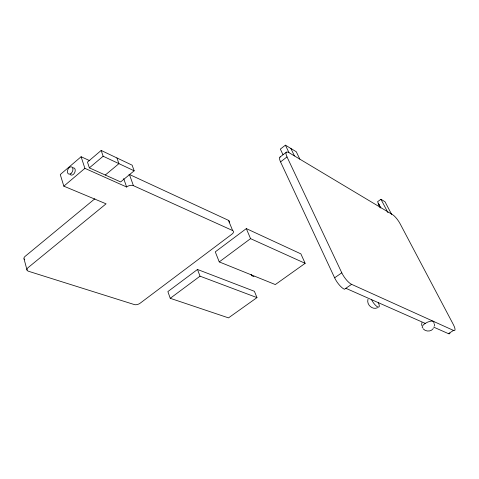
<?xml version="1.0" encoding="UTF-8"?>
<svg xmlns="http://www.w3.org/2000/svg" width="479" height="479" viewBox="0 0 479 479"><rect width="100%" height="100%" fill="white"/><g stroke="black" fill="none" stroke-linecap="round" stroke-linejoin="round"><path stroke-width="0.72" d="M434.441 326.103L434.495 323.828M367.962 299.315C366.369 304.578 372.399 310.2 377.488 307.746M421.891 322.559L421.64 325.457M433.315 328.54C431.028 331.833 425.759 331.863 423.208 328.851M89.824 160.734L81.107 156.741L60.264 174.548L63.833 186.169L106.081 203.826L28.111 267.617A4.778 2.569 -14.9 0 0 28.501 271.264L134.395 304.59A4.191 2.066 -18.7 0 0 140.072 303.261L231.998 234.123A4.359 2.287 -22.3 0 0 232.65 230.549L228.435 220.322L129.414 174.47A4.91 2.934 -18.7 0 0 128.959 174.296M101.171 150.46L87.465 162.088L89.369 167.866L120.636 181.936L134.162 170.799L132.132 165.171L101.171 150.46L103.147 156.232L134.162 170.799M63.833 186.169L84.891 168.345L126.63 187.008A4.946 2.91 -18.8 0 1 133.401 185.66L232.65 230.549M89.369 167.866L103.147 156.232M105.278 175.027L118.93 163.644L116.924 157.944M94.848 198.779L25.106 256.373A4.742 2.593 -14.7 0 0 24.184 259.145M299.842 159.154L296.279 151.753L285.418 145.173L280.347 149.101L282.987 154.717M279.934 157.142L286.34 152.196M288.975 152.651L392.576 214.652A8.694 2.155 54.3 0 1 400.109 223.741L453.296 324.451A9.436 2.425 56 0 1 453.505 330.426L351.604 284.34L344.413 289.274A11.005 3.539 55 0 1 334.617 277.802L280.55 161.896L287.011 156.926A10.155 2.97 52.7 0 1 288.975 152.651L285.418 145.173M246.32 228.609L215.281 251.87L219.244 261.905L275.317 284.562L305.147 263.33L300.878 253.87L246.32 228.609L250.559 238.644L305.147 263.33M197.492 269.467L167.872 291.597L170.243 298.303L228.501 317.876L256.978 297.609L254.391 291.292L197.492 269.467L200.03 276.173L256.978 297.609M170.243 298.303L200.03 276.173M219.244 261.905L250.559 238.644M391.666 214.424L385.014 201.767L380.955 199.282L377.548 201.725L380.859 208.084M334.617 277.802L341.79 272.814L287.011 156.926M433.567 327.079L448.428 333.647L453.505 330.426M253.942 276.599L251.661 275.682L251.128 274.389M345.844 288.292L425.232 323.391M380.955 199.282L387.954 212.634M380.188 207.383L378.895 204.898L379.176 204.695L378.099 203.677L380.116 207.395M290.891 148.484L294.453 155.926M129.414 174.47L133.401 185.66M123.678 178.589L126.63 187.008M81.107 156.741L84.891 168.345M24.028 258.834L27.016 270.066M24.716 259.666A4.742 2.593 -14.7 0 1 24.411 259.42M228.435 220.322A4.329 2.311 -22.3 0 1 229.219 222.214M280.55 161.896A10.125 3.042 52.6 0 1 280.287 156.95M351.604 284.34A11.047 3.461 55 0 1 341.79 272.814M449.967 333.091A9.412 2.467 56.1 0 1 448.428 333.647M378.284 302.632A7.089 2.155 55.6 0 1 377.733 306.949A7.089 2.155 55.6 0 1 371.548 299.656M422.867 327.989A6.467 2.467 -25.7 0 1 427.454 322.193A6.467 2.467 -25.7 0 1 433.729 323.151M72.97 167.854A3.844 2.509 -66 0 1 74.784 172.428A3.844 2.509 -66 0 1 70.168 174.374M71.096 173.38A3.856 2.509 -66 0 0 71.976 167.081A3.856 2.509 -66 0 0 67.437 170.967A3.856 2.509 -66 0 0 71.096 173.38"/></g></svg>
